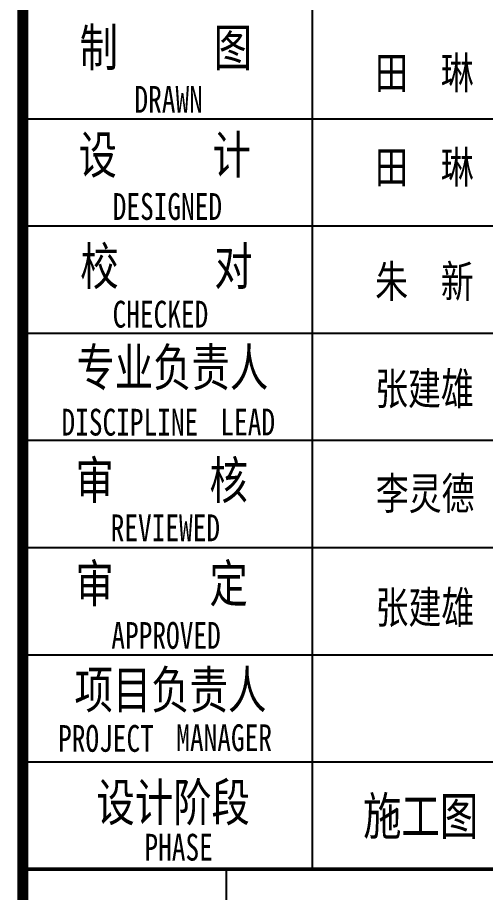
# Model space of a CAD drawing. Extents: x 30064 to 135164, y 17999 to 492668.
# Drawn here: x 105131 to 109497, y 271427 to 279590 of the extents above; entities that cross this region are included whole.
import ezdxf

# ---------------------------------------------------------------- set-up
doc = ezdxf.new("R2010")
doc.units = 0
doc.header["$LTSCALE"] = 1000
doc.header["$MEASUREMENT"] = 0
doc.layers.add('PUB_TITLE', color=7, linetype='Continuous')
doc.styles.add('-宋体', font='', dxfattribs={"width": 0.8})
doc.styles.get('-宋体').set_extended_font_data('SimSun')

msp = doc.modelspace()

# ---------------------------------------------------------------- linework, layer by layer
for p, q in [((105180.8, 260645.1), (105180.8, 318045.1)), ((107880.8, 283645.5), (107880.8, 271645.5)), ((105180.8, 278645.5), (113180.8, 278645.5)), ((105180.8, 277645.5), (113180.8, 277645.5)), ((105180.8, 276645.5), (113180.8, 276645.5)), ((105180.8, 275645.5), (113180.8, 275645.5)), ((105180.8, 274645.5), (113180.8, 274645.5)), ((105180.8, 273645.5), (113180.8, 273645.5)), ((105180.8, 272645.5), (113180.8, 272645.5)), ((107080.8, 265145.5), (107080.8, 271645.5))]:
    msp.add_line(p, q)
at = {"const_width": 34}
msp.add_lwpolyline([(105180.8, 271645.5), (113180.8, 271645.5)], dxfattribs=at)
at = {"layer": 'PUB_TITLE', "const_width": 100}
msp.add_lwpolyline([(105180.8, 318045.1), (113180.8, 318045.1), (113180.8, 260645.5), (105180.8, 260645.5)], close=True, dxfattribs=at)

# ---------------------------------------------------------------- texts
at = {"style": '-宋体', "width": 0.75}
for s, height, p in [('制     图', 350, (105710.3, 279135.3)), ('田  琳', 300, (108467.1, 278924.2)), ('DRAWN', 250, (106222, 278701.3)), ('设     计', 350, (105700.1, 278134.4)), ('田  琳', 300, (108467.1, 278043.5)), ('DESIGNED', 250, (106019.1, 277701.5)), ('校     对', 350, (105716.2, 277094.4)), ('朱  新', 300, (108467.1, 276977.2)), ('CHECKED', 250, (106017.7, 276697.1)), ('专业负责人', 350, (105680.1, 276151.1)), ('张建雄', 300, (108467.1, 275977.2)), ('DISCIPLINE', 250, (105541.2, 275689.7)), ('LEAD', 250, (107023.8, 275691.2)), ('审     核', 350, (105670.8, 275098.5)), ('李灵德', 300, (108473.5, 275000.1)), ('REVIEWED', 250, (105999.7, 274704.1)), ('审     定', 350, (105670.8, 274134.7)), ('张建雄', 300, (108471.2, 273937.3)), ('APPROVED', 250, (106006.3, 273700.6)), ('项目负责人', 350, (105662.6, 273143.6)), ('PROJECT', 250, (105509.7, 272739.6)), ('MANAGER', 250, (106612.1, 272746.1)), ('设计阶段', 350, (105866.8, 272093.6)), ('施工图', 350, (108354.9, 271965.2)), ('PHASE', 250, (106315.3, 271724.4))]:
    msp.add_text(s, height=height, dxfattribs=at).set_placement(p)

doc.saveas('drawing.dxf')
